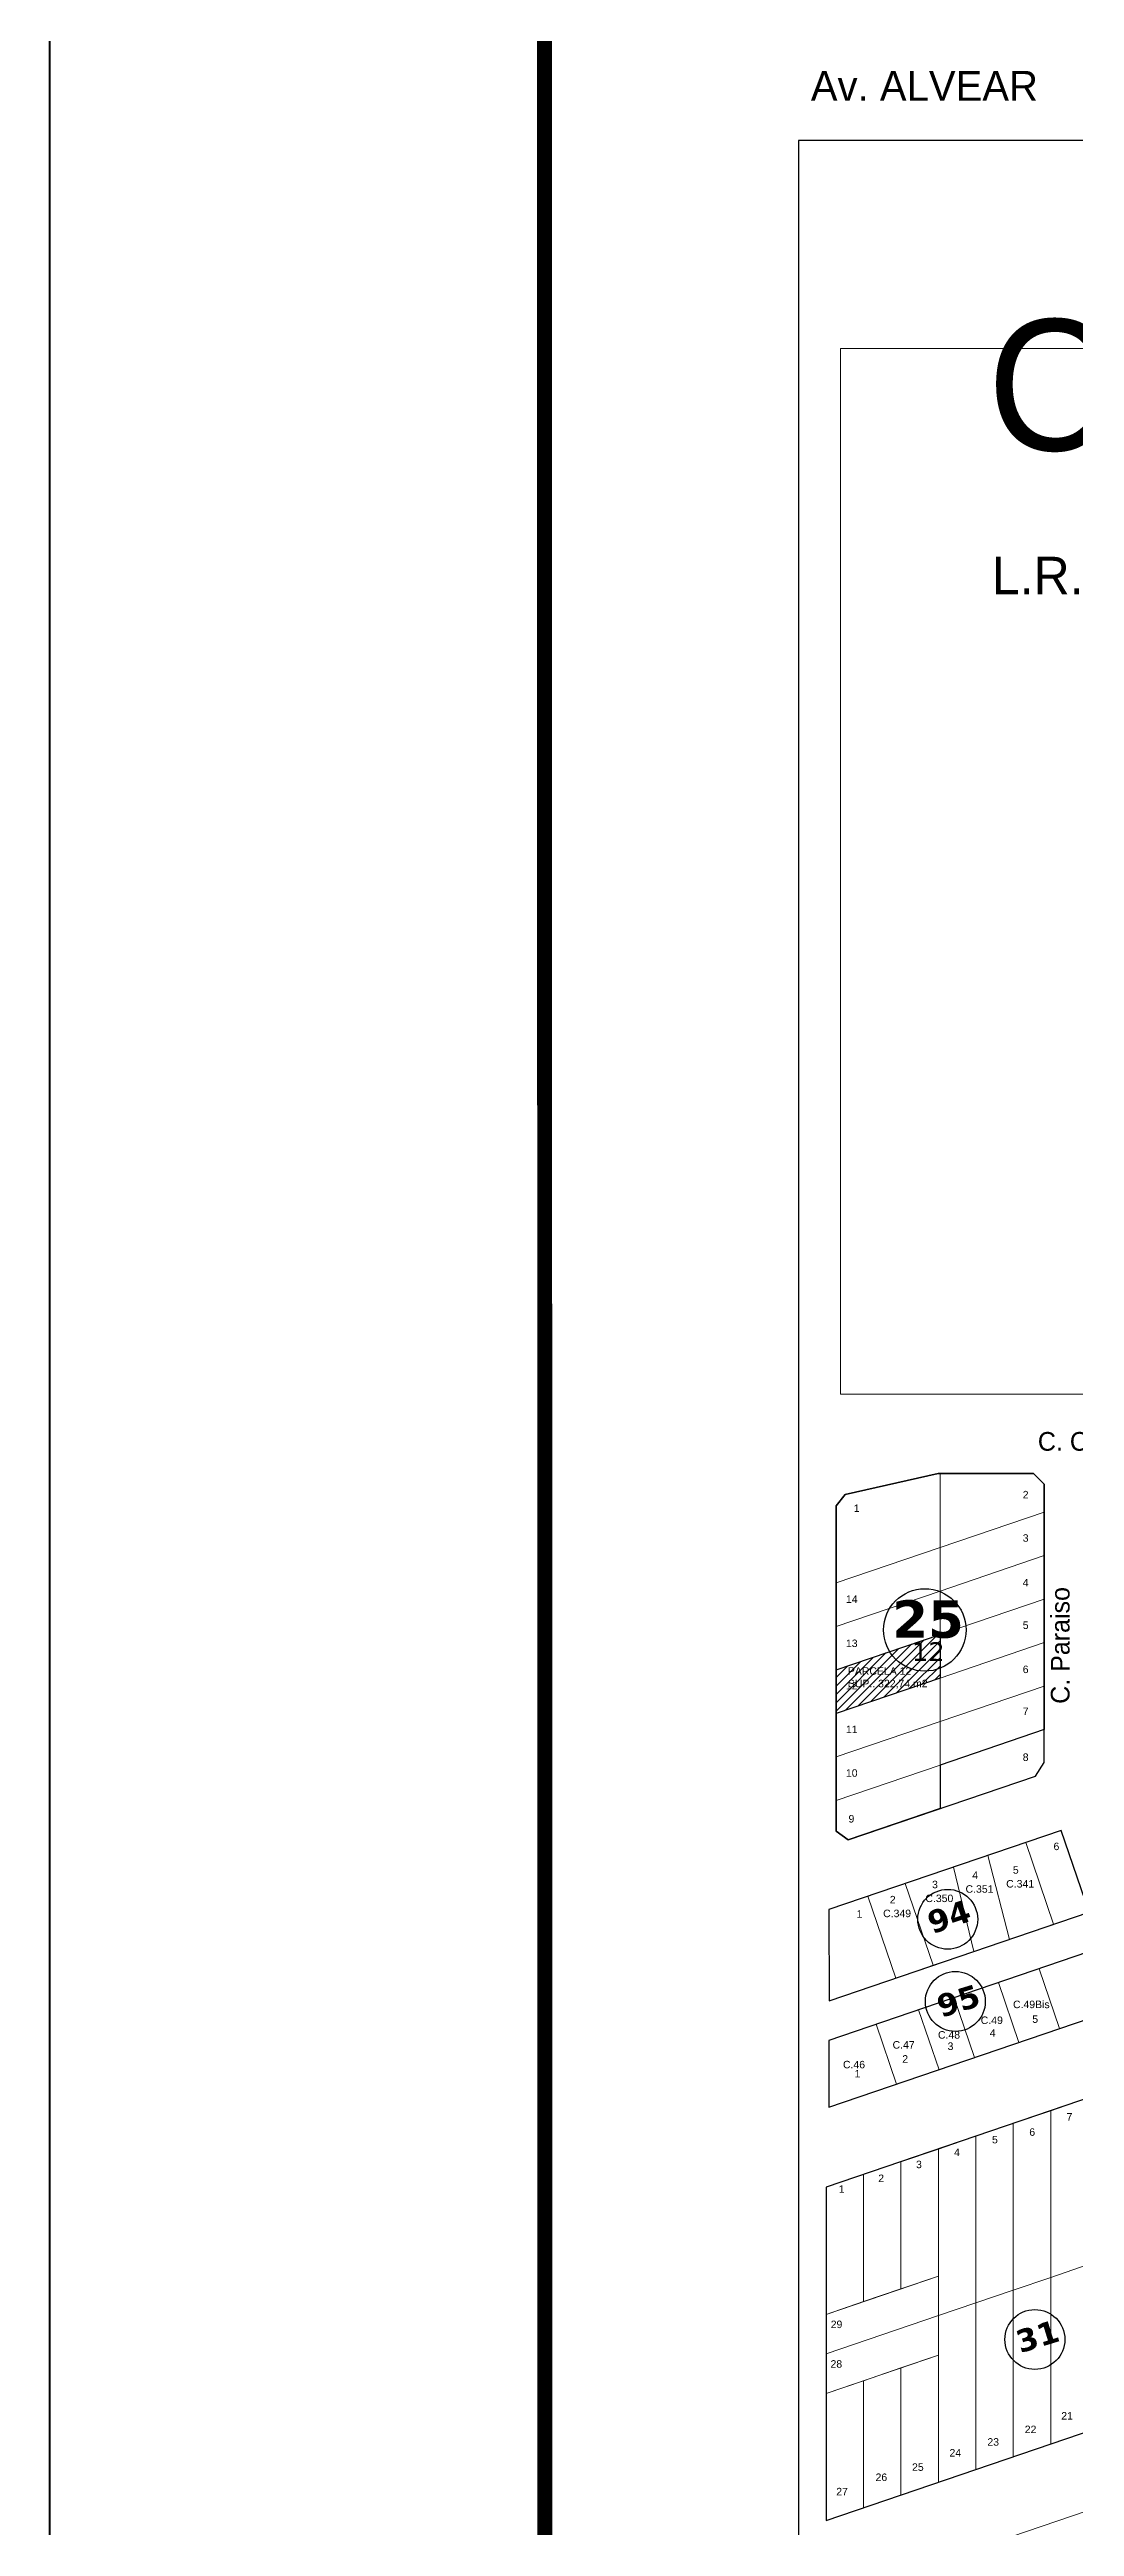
# Model space of a CAD drawing. Header units: millimetres. Extents: x 0 to 6558, y 60 to 10727.
# Drawn here: x 0 to 274, y 6758 to 7419 of the extents above; entities that cross this region are included whole.
import ezdxf

# ---------------------------------------------------------------- set-up
doc = ezdxf.new("R2010")
doc.units = ezdxf.units.MM
doc.linetypes.add('ACAD_ISO03W100', pattern=[30, 12, -18])
for name, color, linetype in [('0 LIMITES', 7, 'Continuous'), ('0 NOMBRE DE CALLES', 255, 'Continuous'), ('0 N° DE MANZANA', 255, 'Continuous'), ('0 Nº DE LOTE', 251, 'Continuous'), ('0 SIG - CHACRAS', 253, 'Continuous'), ('0 SIG - MANZANAS', 253, 'Continuous'), ('TERRENO MUNICIPAL', 10, 'Continuous')]:
    doc.layers.add(name, color=color, linetype=linetype)
for name, color, linetype, lineweight in [('0 N° CHACRAS', 253, 'Continuous', 35), ('0 N° DE PARCELA', 255, 'Continuous', 25), ('0 SIG - PARCELAS', 252, 'Continuous', 18), ('RECUADRO', 7, 'Continuous', 18)]:
    doc.layers.add(name, color=color, linetype=linetype, lineweight=lineweight)
doc.styles.get("Standard").update_dxf_attribs({"font": 'arial.ttf'})
doc.styles.add('STYLE1', font='arial.ttf')

msp = doc.modelspace()

# ---------------------------------------------------------------- hatches: boundary and pattern name
at = {"layer": 'TERRENO MUNICIPAL'}
h = msp.add_hatch(dxfattribs=at)
h.set_pattern_fill('ANSI31', color=256, scale=0.5)
h.set_pattern_definition([(45, (-322.4474, 5693.1154), (-1.122532, 1.122532), [])])
h.paths.add_polyline_path([(209.991, 6986.422), (237.761, 6995.893), (237.761, 6984.273), (209.991, 6974.802)])

# ---------------------------------------------------------------- linework, layer by layer
at = {"layer": '0 LIMITES', "color": 3, "linetype": 'ACAD_ISO03W100'}
msp.add_lwpolyline([(132.405, 4726.868, 4, 4, 0), (131.877, 10456.029, 4, 4, 0)], format="xyseb", dxfattribs=at)
at = {"layer": '0 N° DE MANZANA'}
for centre, radius in [((233.666, 6997.12), 11.016), ((239.796, 6919.814), 8), ((241.834, 6897.859), 8), ((263.076, 6807.537), 8)]:
    msp.add_circle(centre, radius, dxfattribs=at)
at = {"layer": '0 SIG - CHACRAS'}
msp.add_lwpolyline([(199.979, 6415.105), (1179.979, 6415.105), (1179.979, 7395.105), (199.979, 7395.105)], close=True, dxfattribs=at)
at = {"layer": '0 SIG - MANZANAS'}
for points in [[(265.53, 6970.505), (237.761, 6961.033), (237.761, 6949.413), (213.247, 6941.052), (209.979, 6943.382), (209.979, 7030.312), (212.391, 7033.312), (237.241, 7038.905), (262.7, 7038.905), (265.53, 7036.075), (265.53, 6970.505)], [(212.391, 7033.312), (209.991, 7030.312), (209.991, 6943.373), (213.247, 6941.052), (263.201, 6958.091), (265.53, 6961.715), (265.53, 7036.075), (262.7, 7038.905), (237.76, 7038.905), (237.241, 7038.905), (212.391, 7033.312)], [(208.08, 6869.599), (286.229, 6896.254), (280.774, 6912.249), (208.086, 6887.457), (208.08, 6869.599)]]:
    msp.add_lwpolyline(points, dxfattribs=at)
for points in [[(208.086, 6922.429), (208.104, 6898.029), (277.546, 6921.714), (270.089, 6943.577)], [(347.301, 6806.893), (347.301, 6862.302), (347.301, 6864.882), (310.994, 6883.569), (207.3, 6848.202), (207.3, 6759.142), (347.301, 6806.893)]]:
    msp.add_lwpolyline(points, close=True, dxfattribs=at)
at = {"layer": '0 SIG - PARCELAS'}
for points in [[(509.979, 7339.515), (211.185, 7339.515), (211.185, 7060.155), (509.979, 7060.155)], [(212.391, 7033.312), (209.979, 7030.312), (209.991, 7009.672), (237.761, 7019.143), (237.76, 7038.905), (237.241, 7038.905)], [(237.761, 7038.905), (237.761, 7019.143), (265.53, 7028.615), (265.53, 7036.075), (262.7, 7038.905)], [(237.761, 7019.143), (237.761, 7007.513), (265.53, 7016.985), (265.53, 7028.615)], [(209.991, 7009.672), (209.991, 6998.042), (237.761, 7007.513), (237.761, 7019.143)], [(237.761, 7007.513), (237.761, 6995.893), (265.53, 7005.365), (265.53, 7016.985)], [(209.991, 6998.042), (209.991, 6986.422), (237.761, 6995.893), (237.761, 7007.513)], [(237.761, 6995.893), (237.761, 6984.273), (265.53, 6993.745), (265.53, 7005.365)], [(209.991, 6986.422), (209.991, 6974.802), (237.761, 6984.273), (237.761, 6995.893)], [(237.761, 6984.273), (237.761, 6972.653), (265.53, 6982.125), (265.53, 6993.745)], [(209.991, 6974.802), (209.991, 6963.182), (237.761, 6972.653), (237.761, 6984.273)], [(237.761, 6972.653), (237.761, 6961.033), (265.53, 6970.505), (265.53, 6982.125)], [(209.991, 6963.182), (209.991, 6951.562), (237.761, 6961.033), (237.761, 6972.653)], [(237.761, 6961.033), (237.761, 6949.413), (213.247, 6941.052), (209.979, 6943.382), (209.991, 6951.562)], [(260.624, 6940.349), (268.081, 6918.486), (277.546, 6921.714), (270.089, 6943.577)], [(241.316, 6933.763), (246.786, 6911.222), (256.25, 6914.45), (250.497, 6936.895)], [(250.497, 6936.895), (256.25, 6914.45), (268.081, 6918.486), (260.624, 6940.349)], [(218.506, 6925.984), (225.963, 6904.12), (235.901, 6907.51), (228.444, 6929.373)], [(228.444, 6929.373), (235.901, 6907.51), (246.786, 6911.222), (241.316, 6933.763)], [(208.086, 6922.429), (208.104, 6898.029), (225.963, 6904.12), (218.506, 6925.984)], [(241.496, 6898.852), (246.951, 6882.857), (258.782, 6886.892), (253.326, 6902.888)], [(253.326, 6902.888), (258.782, 6886.892), (269.666, 6890.605), (264.211, 6906.6)], [(232.031, 6895.624), (237.487, 6879.629), (246.951, 6882.857), (241.496, 6898.852)], [(208.086, 6887.457), (208.08, 6869.599), (226.129, 6875.755), (220.673, 6891.75)], [(220.673, 6891.75), (226.129, 6875.755), (237.487, 6879.629), (232.031, 6895.624)], [(277.291, 6872.074), (267.296, 6868.665), (267.296, 6824.135), (277.291, 6827.544)], [(257.292, 6865.253), (247.298, 6861.844), (247.298, 6817.314), (257.292, 6820.723)], [(267.296, 6868.665), (257.292, 6865.253), (257.292, 6820.723), (267.296, 6824.135)], [(237.294, 6858.432), (227.299, 6855.023), (227.299, 6821.053), (237.294, 6824.462)], [(247.298, 6861.844), (237.294, 6858.432), (237.294, 6813.902), (247.298, 6817.314)], [(217.295, 6851.611), (207.3, 6848.202), (207.3, 6814.232), (217.295, 6817.641)], [(227.299, 6855.023), (217.295, 6851.611), (217.295, 6817.641), (227.299, 6821.053)], [(207.3, 6814.232), (207.3, 6803.672), (237.294, 6813.902), (237.294, 6824.462)], [(267.296, 6824.135), (257.292, 6820.723), (257.292, 6776.193), (267.296, 6779.605)], [(277.291, 6827.544), (267.296, 6824.135), (267.296, 6779.605), (277.291, 6783.014)], [(247.298, 6817.314), (237.294, 6813.902), (237.294, 6769.372), (247.298, 6772.784)], [(257.292, 6820.723), (247.298, 6817.314), (247.298, 6772.784), (257.292, 6776.193)], [(207.3, 6803.672), (207.3, 6793.112), (237.294, 6803.342), (237.294, 6813.902)], [(227.299, 6799.933), (217.295, 6796.521), (217.295, 6762.551), (227.299, 6765.963)], [(237.294, 6803.342), (227.299, 6799.933), (227.299, 6765.963), (237.294, 6769.372)], [(217.295, 6796.521), (207.3, 6793.112), (207.3, 6759.142), (217.295, 6762.551)]]:
    msp.add_lwpolyline(points, close=True, dxfattribs=at)
for points in [[(237.761, 7038.905), (237.241, 7038.905), (212.391, 7033.312), (209.991, 7030.312), (209.991, 7009.672), (237.761, 7019.143), (237.761, 7038.905)], [(237.76, 7038.905), (262.7, 7038.905), (265.53, 7036.075), (265.53, 7028.615), (237.761, 7019.143), (237.761, 7038.905)], [(237.761, 7019.143), (265.53, 7028.615), (265.53, 7016.985), (237.761, 7007.513), (237.761, 7019.143)], [(209.991, 7009.672), (209.991, 6998.042), (237.761, 7007.513), (237.761, 7019.143)], [(237.761, 7007.513), (265.53, 7016.985), (265.53, 7005.365), (237.761, 6995.893), (237.761, 7007.513)], [(209.991, 6998.042), (209.991, 6986.422), (237.761, 6995.893), (237.761, 7007.513), (209.991, 6998.042)], [(237.761, 6995.893), (237.761, 6984.273), (265.53, 6993.745), (265.53, 7005.365), (237.761, 6995.893), (237.761, 6984.273)], [(209.991, 6986.422), (209.991, 6974.802), (237.761, 6984.273), (237.761, 6995.893), (209.991, 6986.422)], [(237.761, 6984.273), (237.761, 6972.653), (265.53, 6982.125), (265.53, 6993.745), (237.761, 6984.273)], [(209.991, 6974.802), (209.991, 6963.182), (237.761, 6972.653), (237.761, 6984.273), (209.991, 6974.802)], [(237.761, 6972.653), (237.761, 6961.033), (265.53, 6970.505), (265.53, 6982.125), (237.761, 6972.653), (237.761, 6961.033)], [(209.991, 6963.182), (209.991, 6951.562), (237.761, 6961.033), (237.761, 6972.653), (209.991, 6963.182)], [(237.761, 6961.033), (265.53, 6970.505), (265.53, 6961.715), (263.201, 6958.091), (237.761, 6949.413), (237.761, 6961.033)], [(209.991, 6951.562), (209.979, 6943.382), (213.247, 6941.052), (237.761, 6949.413), (237.761, 6961.033), (209.979, 6951.558)], [(416.624, 6852.664), (333.957, 6781.21), (199.979, 6735.513)]]:
    msp.add_lwpolyline(points, dxfattribs=at)
at = {"layer": 'RECUADRO', "color": 7, "lineweight": 60}
msp.add_lwpolyline([(0, 308.868), (4204, 308.868), (4204, 10726.868), (0, 10726.868)], close=True, dxfattribs=at)
at = {"layer": 'TERRENO MUNICIPAL'}
msp.add_lwpolyline([(209.991, 6986.422), (237.761, 6995.893), (237.761, 6984.273), (209.991, 6974.802), (209.991, 6986.422)], dxfattribs=at)

# ---------------------------------------------------------------- texts
at = {"layer": '0 NOMBRE DE CALLES', "insert": (203.249, 7409.695), "char_height": 8, "width": 783.33333, "attachment_point": 4}
msp.add_mtext('\\pt16;{\\fBankGothic Lt BT|b0|i0|c0|p34;Av. ALVEAR}', dxfattribs=at)
at = {"layer": '0 NOMBRE DE CALLES', "color": 4, "linetype": 'Continuous', "insert": (263.858, 7047.471), "char_height": 5, "width": 783.33333, "attachment_point": 4}
msp.add_mtext('\\pt10;{\\fBankGothic Lt BT|b0|i0|c0|p34;\\C256;C. Cdte. Fontana}', dxfattribs=at)
at = {"layer": '0 NOMBRE DE CALLES', "color": 4, "linetype": 'Continuous', "insert": (269.864, 6977.374), "char_height": 5, "width": 783.33333, "attachment_point": 4, "rotation": 90}
msp.add_mtext('\\pt10;{\\fBankGothic Lt BT|b0|i0|c0|p34;\\C256;C. Paraiso}', dxfattribs=at)
at = {"layer": '0 N° CHACRAS', "linetype": 'Continuous', "insert": (250.34, 7329.54), "char_height": 35, "width": 338.88889, "attachment_point": 4}
msp.add_mtext('{\\fBankGothic Lt BT|b0|i0|c0|p34;Ch.45}', dxfattribs=at)
at = {"layer": '0 N° DE MANZANA', "insert": (225.008, 6999.95), "char_height": 10, "width": 338.88889, "attachment_point": 4}
msp.add_mtext('{\\fVerdana|b1|i0|c0|p34;25}', dxfattribs=at)
at = {"layer": '0 N° DE MANZANA', "insert": (230.239, 6991.346), "char_height": 5, "attachment_point": 4, "rotation": 359.889412}
msp.add_mtext('{\\fVerdana|b0|i0|c0|p34;12}', dxfattribs=at)
at = {"layer": '0 N° DE MANZANA', "char_height": 6, "attachment_point": 4}
for s, insert, width, rotation in [('{\\fVerdana|b1|i0|c0|p34;94}', (234.723, 6918.616), 203.33333, 18.914339), ('{\\fVerdana|b1|i0|c0|p34;95}', (237.172, 6896.302), 203.33333, 17.070407), ('{\\fVerdana|b1|i0|c0|p34;31}', (258.303, 6806.681), 338.88889, 17.070407)]:
    msp.add_mtext(s, dxfattribs=dict(at, insert=insert, width=width, rotation=rotation))
at = {"layer": '0 N° DE PARCELA', "char_height": 2, "attachment_point": 4, "style": 'STYLE1'}
for s, insert in [('1', (214.726, 7029.642)), ('2', (259.829, 7033.274)), ('3', (259.829, 7021.675)), ('4', (259.829, 7009.771)), ('14', (212.621, 7005.335)), ('5', (259.829, 6998.381)), ('13', (212.621, 6993.539)), ('12', (212.621, 6982.231)), ('PARCELA 12\\PSUP.: 322,74 m2', (213.145, 6984.29)), ('6', (259.829, 6986.571)), ('7', (259.829, 6975.381)), ('11', (212.621, 6970.549)), ('8', (259.829, 6963.099)), ('10', (212.621, 6958.885)), ('9', (213.313, 6946.645)), ('6', (268.048, 6939.273)), ('3', (235.614, 6929.094)), ('4', (246.339, 6931.594)), ('C.341', (255.41, 6929.281)), ('5', (257.189, 6932.983)), ('2', (224.334, 6925.062)), ('C.350', (233.835, 6925.393)), ('C.351', (244.559, 6927.892)), ('1', (215.455, 6921.245)), ('C.349', (222.555, 6921.36)), ('C.49Bis', (257.229, 6897.054)), ('C.48', (237.188, 6888.908)), ('C.49', (248.615, 6892.821)), ('4', (251.017, 6889.434)), ('5', (262.378, 6893.12)), ('C.47', (225.077, 6886.244)), ('2', (227.669, 6882.501)), ('3', (239.762, 6885.893)), ('C.46', (211.831, 6880.973)), ('{\\C7;1}', (214.918, 6878.555)), ('6', (261.574, 6862.943)), ('7', (271.525, 6867.029)), ('4', (241.5, 6857.549)), ('5', (251.623, 6860.92)), ('2', (221.243, 6850.601)), ('3', (231.336, 6854.298)), ('{\\C7;1}', (210.723, 6847.742)), ('29', (208.558, 6811.569)), ('28', (208.505, 6800.984)), ('22', (260.362, 6783.518)), ('21', (270.12, 6787.145)), ('24', (240.266, 6777.247)), ('23', (250.387, 6780.147)), ('26', (220.528, 6770.714)), ('25', (230.273, 6773.426)), ('27', (210.042, 6766.893))]:
    msp.add_mtext(s, dxfattribs=dict(at, insert=insert))
at = {"layer": '0 Nº DE LOTE', "insert": (251.557, 7283.871), "char_height": 10, "width": 118.3044, "attachment_point": 1}
msp.add_mtext('{\\fBankGothic Lt BT|b0|i0|c0|p34;L.R. 264}', dxfattribs=at)

doc.saveas('drawing.dxf')
